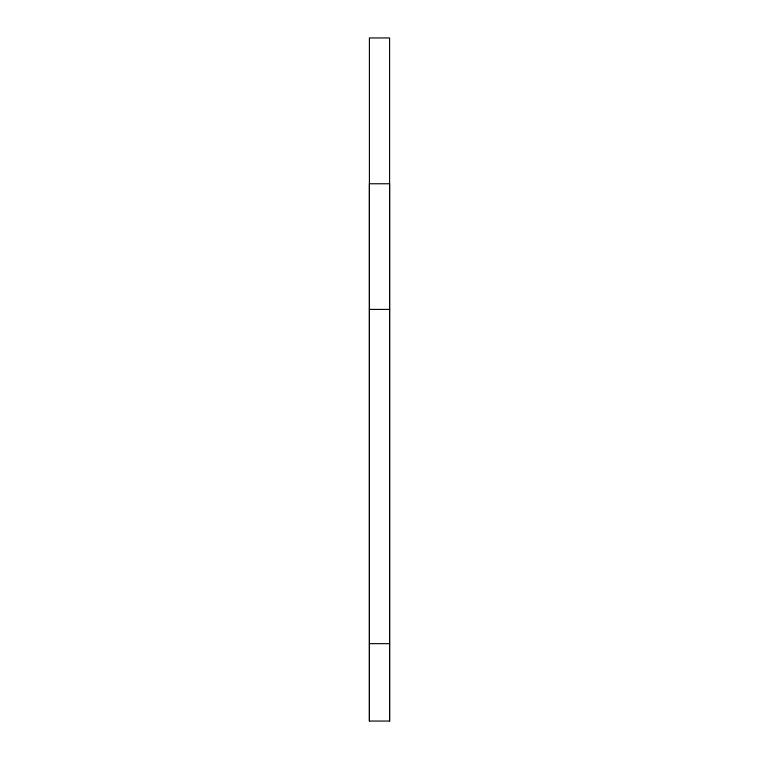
<?xml version="1.0" encoding="UTF-8"?>
<svg xmlns="http://www.w3.org/2000/svg" width="759" height="759" viewBox="0 0 759 759"><rect width="100%" height="100%" fill="white"/><g stroke="black" fill="none" stroke-linecap="round" stroke-linejoin="round"><path stroke-width="1.14" d="M369.405 721.05L369.405 183.763L389.595 183.763L389.595 721.05L369.405 721.05L369.405 37.95L389.595 37.95L389.595 721.05M369.405 309.397L389.595 309.397M369.405 643.651L389.595 643.651"/></g></svg>
